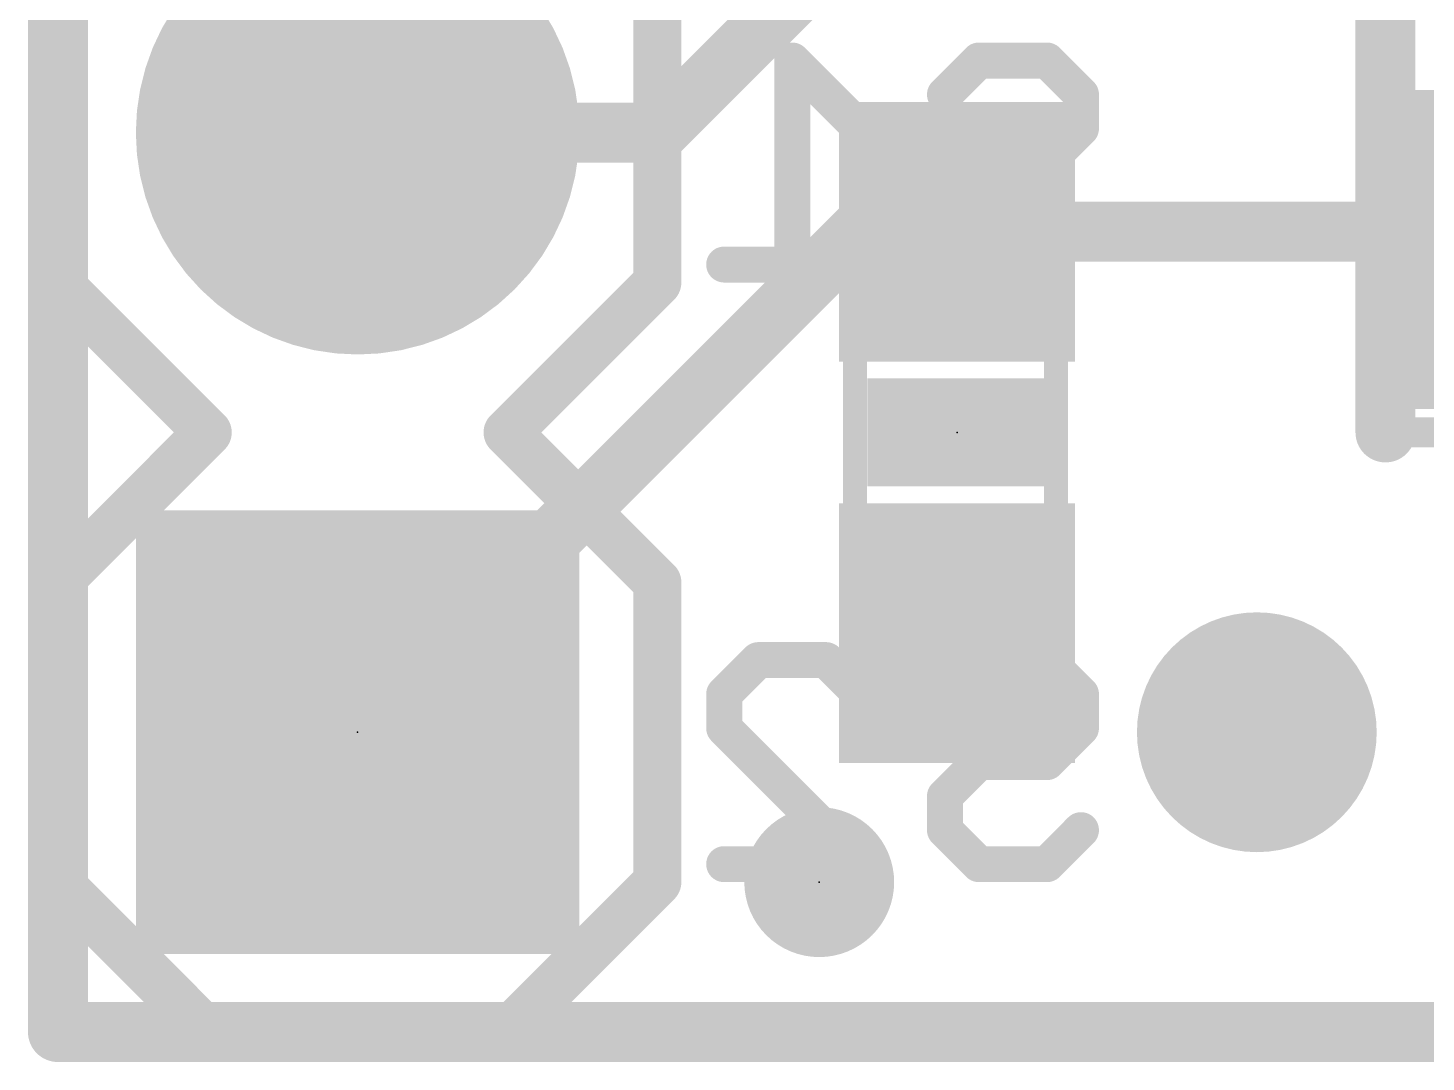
# Model space of a CAD drawing. Extents: x -24.9 to 10.3, y -14 to 10.3.
# Drawn here: x -0.13 to 5.8, y -0.13 to 4.25 of the extents above; entities that cross this region are included whole.
import ezdxf

# ---------------------------------------------------------------- set-up
doc = ezdxf.new("R2010")
doc.units = 0
for name, color, linetype in [('1', 12, 'CONTINUOUS'), ('16', 132, 'CONTINUOUS'), ('17', 110, 'CONTINUOUS'), ('18', 110, 'CONTINUOUS'), ('20', 53, 'CONTINUOUS'), ('21', 41, 'CONTINUOUS'), ('22', 40, 'CONTINUOUS'), ('23', 53, 'CONTINUOUS'), ('51', 53, 'CONTINUOUS')]:
    doc.layers.add(name, color=color, linetype=linetype)

# ---------------------------------------------------------------- blocks, each defined once
blk = doc.blocks.new('RECT')
blk.add_solid([(-0.5, -0.5), (0.5, -0.5), (-0.5, 0.5), (0.5, 0.5)])
blk = doc.blocks.new('SQUAREP')
blk.add_solid([(-0.5, -0.5), (0.5, -0.5), (-0.5, 0.5), (0.5, 0.5)])
blk = doc.blocks.new('ROUNDP')
at = {"const_width": 0.5}
blk.add_lwpolyline([(0, -0.25, 1), (0, 0.25, 1), (0, -0.25)], format="xyb", dxfattribs=at)
blk = doc.blocks.new('PIE')
at = {"const_width": 0.5}
blk.add_lwpolyline([(0, -0.25, 1), (0, 0.25, 1), (0, -0.25)], format="xyb", dxfattribs=at)
blk = doc.blocks.new('ROUNDV')
at = {"const_width": 0.5}
blk.add_lwpolyline([(0, -0.25, 1), (0, 0.25, 1), (0, -0.25)], format="xyb", dxfattribs=at)

msp = doc.modelspace()

# ---------------------------------------------------------------- linework, layer by layer
at = {"layer": '1', "const_width": 0.254}
for points in [[(0, 0), (0, 10.16)], [(3.595, 4.865), (2.54, 3.81)], [(1.27, 3.81), (2.54, 3.81)], [(3.39, 3.39), (1.27, 1.27)], [(3.81, 3.39), (3.39, 3.39)], [(3.81, 3.39), (6.1, 3.39)], [(10.16, 0), (0, 0)]]:
    msp.add_lwpolyline(points, dxfattribs=at)
at = {"layer": '1', "const_width": 0.127}
for points in [[(1.27, 3.8735, 1), (1.27, 3.7465)], [(2.4951, 3.8549, 1), (2.5849, 3.7651)], [(2.54, 3.7465, 1), (2.54, 3.8735)], [(3.39, 3.4535, 1), (3.39, 3.3265)], [(3.4349, 3.3451, 1), (3.3451, 3.4349)], [(3.81, 3.4535, 1), (3.81, 3.3265)], [(3.81, 3.3265, 1), (3.81, 3.4535)], [(1.2251, 1.3149, 1), (1.3149, 1.2251)], [(0, 0.0635, 1), (0, -0.0635)], [(-0.0635, 0, 1), (0.0635, 0)]]:
    msp.add_lwpolyline(points, format="xyb", dxfattribs=at)
at = {"layer": '16', "const_width": 0.254}
for points in [[(0, 0), (0, 10.16)], [(10.16, 0), (0, 0)]]:
    msp.add_lwpolyline(points, dxfattribs=at)
at = {"layer": '16', "const_width": 0.127}
for points in [[(0, 0.0635, 1), (0, -0.0635)], [(-0.0635, 0, 1), (0.0635, 0)]]:
    msp.add_lwpolyline(points, format="xyb", dxfattribs=at)
at = {"layer": '20', "const_width": 0.2032}
for points in [[(0, 10.16), (0, 0)], [(0, 0), (10.16, 0)]]:
    msp.add_lwpolyline(points, dxfattribs=at)
at = {"layer": '20', "const_width": 0.1016}
for points in [[(0, 0.0508, 1), (0, -0.0508)], [(-0.0508, 0, 1), (0.0508, 0)]]:
    msp.add_lwpolyline(points, format="xyb", dxfattribs=at)
at = {"layer": '21'}
for points, const_width in [([(5.625, 6.44), (5.625, 2.54)], 0.254), ([(0, 3.175), (0, 4.445)], 0.2032), ([(2.54, 4.445), (2.54, 3.175)], 0.2032), ([(0.635, 2.54), (0, 3.175)], 0.2032), ([(2.54, 3.175), (1.905, 2.54)], 0.2032), ([(0, 1.905), (0.635, 2.54)], 0.2032), ([(1.905, 2.54), (2.54, 1.905)], 0.2032), ([(0, 0.635), (0, 1.905)], 0.2032), ([(2.54, 1.905), (2.54, 0.635)], 0.2032), ([(0, 0.635), (0.635, 0)], 0.2032), ([(1.905, 0), (2.54, 0.635)], 0.2032), ([(0.635, 0), (1.905, 0)], 0.2032)]:
    msp.add_lwpolyline(points, dxfattribs=dict(at, const_width=const_width))
for points, const_width in [([(0.0359, 3.2109, 1), (-0.0359, 3.1391)], 0.1016), ([(2.5759, 3.1391, 1), (2.5041, 3.2109)], 0.1016), ([(-0.0508, 3.175, 1), (0.0508, 3.175)], 0.1016), ([(2.4892, 3.175, 1), (2.5908, 3.175)], 0.1016), ([(0.6709, 2.5041, 1), (0.5991, 2.5759)], 0.1016), ([(0.5991, 2.5041, 1), (0.6709, 2.5759)], 0.1016), ([(1.9409, 2.5759, 1), (1.8691, 2.5041)], 0.1016), ([(1.8691, 2.5759, 1), (1.9409, 2.5041)], 0.1016), ([(5.5615, 2.54, 1), (5.6885, 2.54)], 0.127), ([(0.0508, 1.905, 1), (-0.0508, 1.905)], 0.1016), ([(-0.0359, 1.9409, 1), (0.0359, 1.8691)], 0.1016), ([(2.5908, 1.905, 1), (2.4892, 1.905)], 0.1016), ([(2.5041, 1.8691, 1), (2.5759, 1.9409)], 0.1016), ([(0.0359, 0.6709, 1), (-0.0359, 0.5991)], 0.1016), ([(2.5759, 0.5991, 1), (2.5041, 0.6709)], 0.1016), ([(-0.0508, 0.635, 1), (0.0508, 0.635)], 0.1016), ([(2.4892, 0.635, 1), (2.5908, 0.635)], 0.1016), ([(0.635, 0.0508, 1), (0.635, -0.0508)], 0.1016), ([(0.5991, -0.0359, 1), (0.6709, 0.0359)], 0.1016), ([(1.8691, 0.0359, 1), (1.9409, -0.0359)], 0.1016), ([(1.905, -0.0508, 1), (1.905, 0.0508)], 0.1016)]:
    msp.add_lwpolyline(points, format="xyb", dxfattribs=dict(at, const_width=const_width))
at = {"layer": '22', "const_width": 0.1524}
for points in [[(3.3993, 3.8274), (3.1112, 4.1155)], [(3.1112, 4.1155), (3.1112, 3.2512)], [(3.7586, 3.9715), (3.9027, 4.1155)], [(3.9027, 4.1155), (4.1908, 4.1155)], [(4.1908, 4.1155), (4.3348, 3.9715)], [(4.3348, 3.9715), (4.3348, 3.8274)], [(4.3348, 3.8274), (4.1908, 3.6834)], [(3.9027, 3.6834), (3.7586, 3.5393)], [(4.1908, 3.6834), (3.9027, 3.6834)], [(3.7586, 3.5393), (3.7586, 3.3953)], [(3.7586, 3.3953), (3.9027, 3.2512)], [(4.1908, 3.2512), (4.3348, 3.3953)], [(3.3993, 3.2512), (2.8231, 3.2512)], [(3.9027, 3.2512), (4.1908, 3.2512)], [(2.8231, 1.4315), (2.9672, 1.5755)], [(2.9672, 1.5755), (3.2553, 1.5755)], [(3.2553, 1.5755), (3.3993, 1.4315)], [(3.7586, 1.4315), (3.9027, 1.5755)], [(3.9027, 1.5755), (4.1908, 1.5755)], [(4.1908, 1.5755), (4.3348, 1.4315)], [(2.8231, 1.2874), (2.8231, 1.4315)], [(4.3348, 1.4315), (4.3348, 1.2874)], [(3.3993, 0.7112), (2.8231, 1.2874)], [(4.3348, 1.2874), (4.1908, 1.1434)], [(3.9027, 1.1434), (3.7586, 0.9993)], [(4.1908, 1.1434), (3.9027, 1.1434)], [(3.7586, 0.9993), (3.7586, 0.8553)], [(3.7586, 0.8553), (3.9027, 0.7112)], [(4.1908, 0.7112), (4.3348, 0.8553)], [(2.8231, 0.7112), (3.3993, 0.7112)], [(3.9027, 0.7112), (4.1908, 0.7112)]]:
    msp.add_lwpolyline(points, dxfattribs=at)
at = {"layer": '22', "const_width": 0.0762}
for points in [[(3.1381, 4.1425, 1), (3.0843, 4.0886)], [(3.1493, 4.1155, 1), (3.0731, 4.1155)], [(3.9027, 4.1536, 1), (3.9027, 4.0774)], [(3.9296, 4.0886, 1), (3.8757, 4.1425)], [(4.2177, 4.1425, 1), (4.1638, 4.0886)], [(4.1908, 4.0774, 1), (4.1908, 4.1536)], [(3.7317, 3.9984, 1), (3.7856, 3.9445)], [(4.3729, 3.9715, 1), (4.2967, 3.9715)], [(4.3079, 3.9445, 1), (4.3618, 3.9984)], [(3.3724, 3.8005, 1), (3.4263, 3.8544)], [(4.2967, 3.8274, 1), (4.3729, 3.8274)], [(4.3618, 3.8005, 1), (4.3079, 3.8544)], [(3.9027, 3.7215, 1), (3.9027, 3.6453)], [(3.9296, 3.6564, 1), (3.8757, 3.7103)], [(4.1638, 3.7103, 1), (4.2177, 3.6564)], [(4.1908, 3.6453, 1), (4.1908, 3.7215)], [(3.7967, 3.5393, 1), (3.7205, 3.5393)], [(3.7317, 3.5663, 1), (3.7856, 3.5124)], [(3.7856, 3.4222, 1), (3.7317, 3.3683)], [(4.3618, 3.3683, 1), (4.3079, 3.4222)], [(3.7205, 3.3953, 1), (3.7967, 3.3953)], [(2.8231, 3.2893, 1), (2.8231, 3.2131)], [(3.3993, 3.2131, 1), (3.3993, 3.2893)], [(3.9027, 3.2893, 1), (3.9027, 3.2131)], [(4.1908, 3.2131, 1), (4.1908, 3.2893)], [(3.0731, 3.2512, 1), (3.1493, 3.2512)], [(3.8757, 3.2243, 1), (3.9296, 3.2781)], [(4.1638, 3.2781, 1), (4.2177, 3.2243)], [(2.9672, 1.6136, 1), (2.9672, 1.5374)], [(2.9941, 1.5486, 1), (2.9402, 1.6025)], [(3.2822, 1.6025, 1), (3.2283, 1.5486)], [(3.2553, 1.5374, 1), (3.2553, 1.6136)], [(3.9027, 1.6136, 1), (3.9027, 1.5374)], [(3.9296, 1.5486, 1), (3.8757, 1.6025)], [(4.2177, 1.6025, 1), (4.1638, 1.5486)], [(4.1908, 1.5374, 1), (4.1908, 1.6136)], [(2.8612, 1.4315, 1), (2.785, 1.4315)], [(2.7962, 1.4584, 1), (2.85, 1.4045)], [(3.3724, 1.4045, 1), (3.4263, 1.4584)], [(3.7317, 1.4584, 1), (3.7856, 1.4045)], [(4.3729, 1.4315, 1), (4.2967, 1.4315)], [(4.3079, 1.4045, 1), (4.3618, 1.4584)], [(2.85, 1.3144, 1), (2.7962, 1.2605)], [(4.3618, 1.2605, 1), (4.3079, 1.3144)], [(2.785, 1.2874, 1), (2.8612, 1.2874)], [(4.2967, 1.2874, 1), (4.3729, 1.2874)], [(3.9027, 1.1815, 1), (3.9027, 1.1053)], [(3.9296, 1.1164, 1), (3.8757, 1.1703)], [(4.1638, 1.1703, 1), (4.2177, 1.1164)], [(4.1908, 1.1053, 1), (4.1908, 1.1815)], [(3.7967, 0.9993, 1), (3.7205, 0.9993)], [(3.7317, 1.0263, 1), (3.7856, 0.9724)], [(3.7856, 0.8822, 1), (3.7317, 0.8283)], [(3.7205, 0.8553, 1), (3.7967, 0.8553)], [(4.3618, 0.8283, 1), (4.3079, 0.8822)], [(2.8231, 0.7493, 1), (2.8231, 0.6731)], [(3.3724, 0.6843, 1), (3.4263, 0.7381)], [(3.3993, 0.6731, 1), (3.3993, 0.7493)], [(3.9027, 0.7493, 1), (3.9027, 0.6731)], [(3.8757, 0.6843, 1), (3.9296, 0.7381)], [(4.1638, 0.7381, 1), (4.2177, 0.6843)], [(4.1908, 0.6731, 1), (4.1908, 0.7493)]]:
    msp.add_lwpolyline(points, format="xyb", dxfattribs=at)
at = {"layer": '23'}
for p in [(3.81, 2.54), (1.27, 1.27), (3.2258, 0.635)]:
    msp.add_point(p, dxfattribs=at)
at = {"layer": '51'}
for points, const_width in [([(3.378, 2.184), (3.378, 2.896)], 0.1016), ([(4.229, 2.184), (4.229, 2.896)], 0.1016), ([(5.625, 2.54), (9.525, 2.54)], 0.127)]:
    msp.add_lwpolyline(points, dxfattribs=dict(at, const_width=const_width))
for points, const_width in [([(3.4034, 2.896, 1), (3.3526, 2.896)], 0.0508), ([(4.2544, 2.896, 1), (4.2036, 2.896)], 0.0508), ([(5.625, 2.5718, 1), (5.625, 2.5082)], 0.0635), ([(3.3526, 2.184, 1), (3.4034, 2.184)], 0.0508), ([(4.2036, 2.184, 1), (4.2544, 2.184)], 0.0508)]:
    msp.add_lwpolyline(points, format="xyb", dxfattribs=dict(at, const_width=const_width))

# ---------------------------------------------------------------- block references
at = {"layer": '1', "xscale": 0.85, "yscale": 1.35, "rotation": 180}
msp.add_blockref('RECT', (6.175, 3.315), dxfattribs=at)
at = {"layer": '1', "xscale": 1.1, "rotation": 90}
for p in [(3.81, 3.39), (3.81, 1.69)]:
    msp.add_blockref('RECT', p, dxfattribs=at)
at = {"layer": '1', "xscale": 0.635, "yscale": 0.635}
msp.add_blockref('PIE', (3.2258, 0.635), dxfattribs=at)
at = {"layer": '17', "xscale": 1.8796, "yscale": 1.8796, "rotation": 180}
for name, p in [('ROUNDP', (1.27, 3.81)), ('ROUNDP', (1.27, 3.81)), ('SQUAREP', (1.27, 1.27)), ('SQUAREP', (1.27, 1.27))]:
    msp.add_blockref(name, p, dxfattribs=at)
at = {"layer": '18', "xscale": 1.016, "yscale": 1.016}
msp.add_blockref('ROUNDV', (5.08, 1.27), dxfattribs=at)
msp.add_blockref('ROUNDV', (5.08, 1.27), dxfattribs=at)
at = {"layer": '21', "xscale": 0.4572, "yscale": 0.762, "rotation": 90}
msp.add_blockref('RECT', (3.81, 2.54), dxfattribs=at)
at = {"layer": '51', "rotation": 90}
for p, xscale, yscale in [((1.27, 3.81), 0.508, 0.508), ((3.8049, 3.1202), 0.5001, 0.95), ((3.8049, 1.9519), 0.5001, 0.95), ((1.27, 1.27), 0.508, 0.508)]:
    msp.add_blockref('RECT', p, dxfattribs=dict(at, xscale=xscale, yscale=yscale))

doc.saveas('drawing.dxf')
